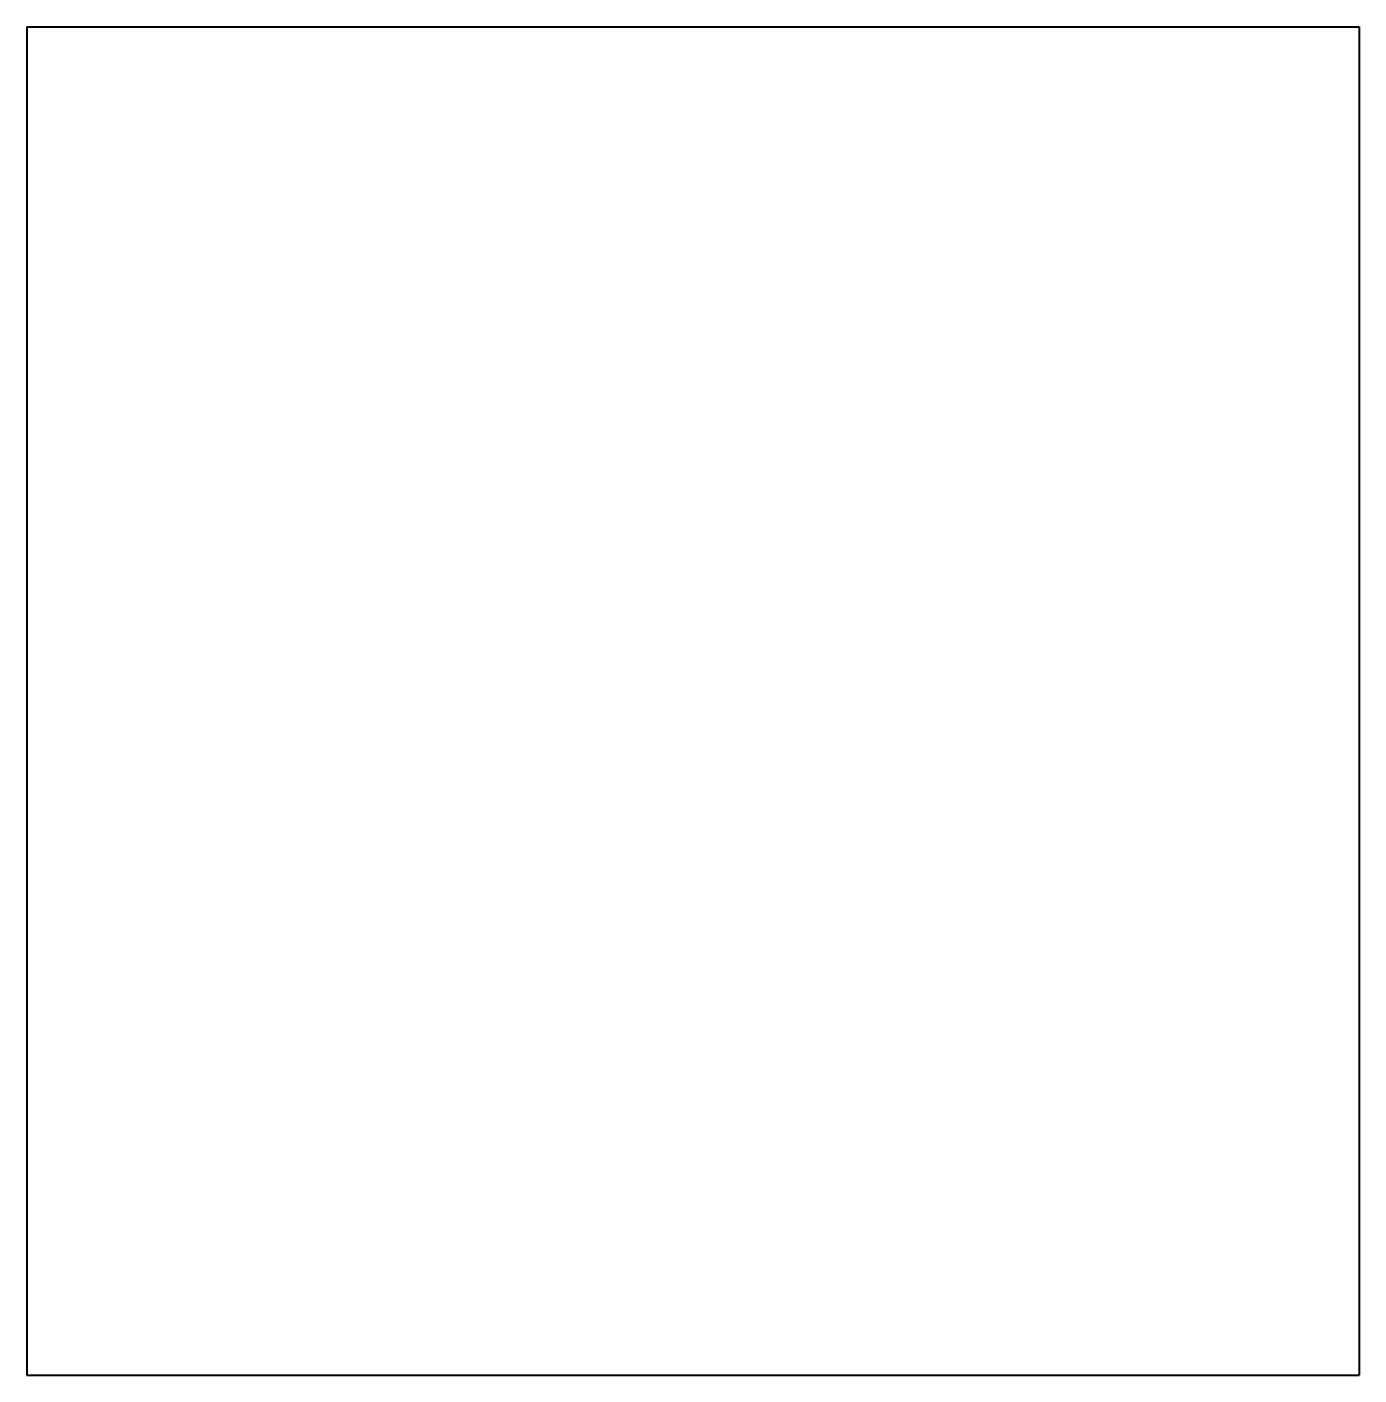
# Model space of a CAD drawing. Header units: inches. Extents: x -12 to -2.28, y -17.65 to -7.8.
import ezdxf

# ---------------------------------------------------------------- set-up
doc = ezdxf.new("R2010")
doc.units = ezdxf.units.IN
doc.header["$MEASUREMENT"] = 0
doc.layers.add('Visible', color=7, linetype='Continuous', lineweight=40)

msp = doc.modelspace()

# ---------------------------------------------------------------- linework, layer by layer
at = {"layer": 'Visible'}
for p, q in [((-12, -7.8031), (-2.2756, -7.8031)), ((-12, -7.8031), (-12, -17.6457)), ((-2.2756, -7.8031), (-2.2756, -17.6457)), ((-12, -17.6457), (-2.2756, -17.6457))]:
    msp.add_line(p, q, dxfattribs=at)

doc.saveas('drawing.dxf')
